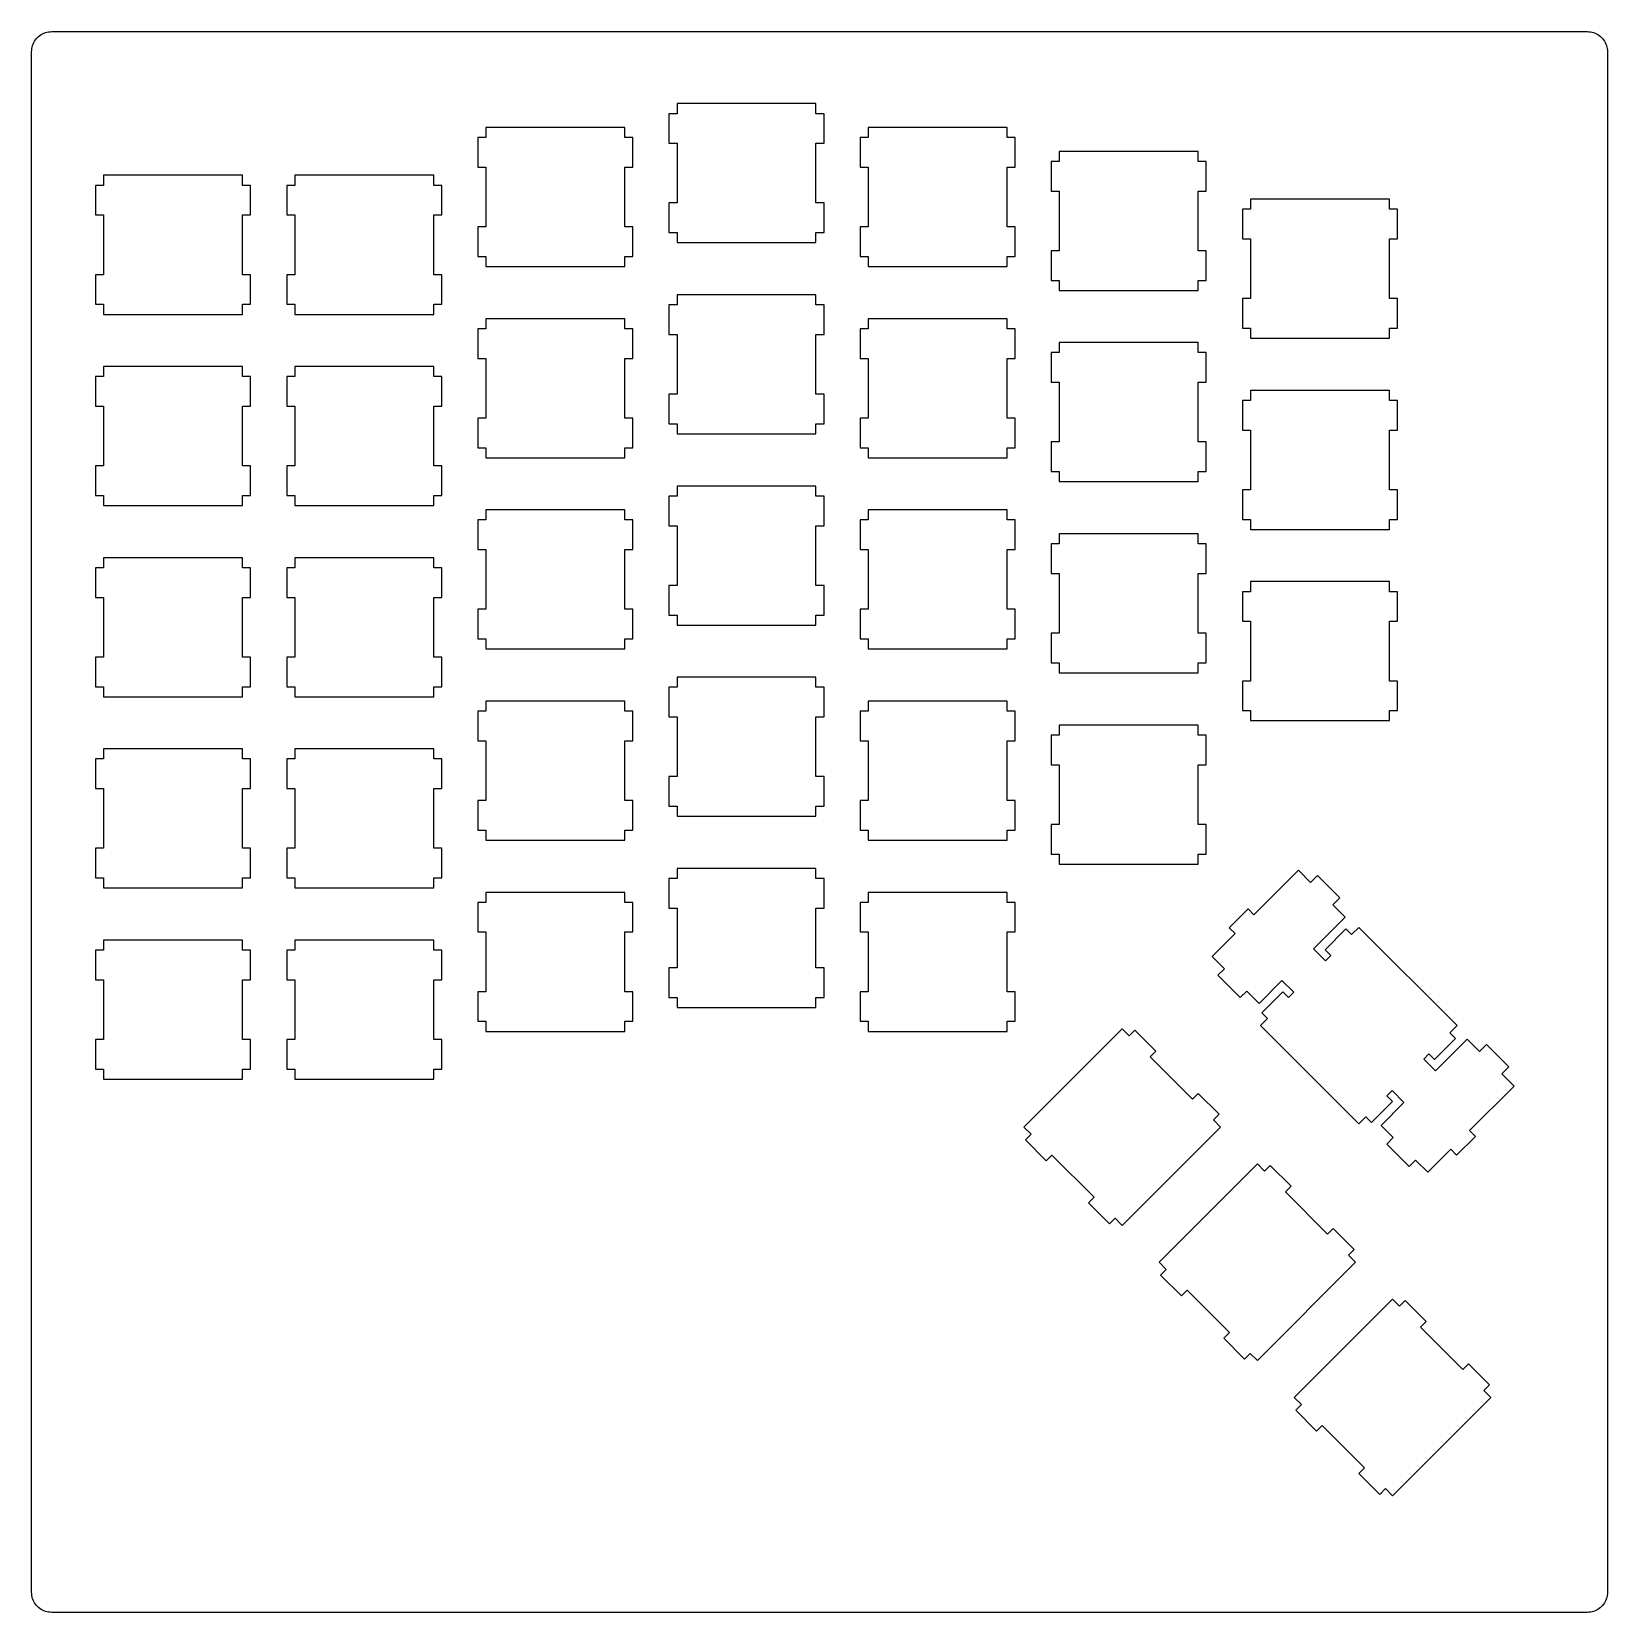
# Model space of a CAD drawing. Extents: x 0 to 157, y 0 to 158.
import ezdxf

# ---------------------------------------------------------------- set-up
doc = ezdxf.new("R2010")
doc.units = 0
doc.layers.get('0').update_dxf_attribs({"linetype": 'CONTINUOUS'})

msp = doc.modelspace()

# ---------------------------------------------------------------- linework, layer by layer
at = {"color": 0}
for p, q in [((1.32981, 157.444), (1.47588, 157.499)), ((1.47588, 157.499), (1.62884, 157.541)), ((1.62884, 157.541), (1.7818, 157.572)), ((1.7818, 157.572), (1.9389, 157.59)), ((1.9389, 157.59), (2.096, 157.596)), ((2.096, 157.596), (155.148, 157.596)), ((155.148, 157.596), (155.305, 157.59)), ((155.305, 157.59), (155.461, 157.572)), ((155.461, 157.572), (155.615, 157.541)), ((155.615, 157.541), (155.765, 157.499)), ((155.765, 157.499), (155.913, 157.444)), ((0.119889, 155.91), (0.150206, 156.063)), ((0.150206, 156.063), (0.192925, 156.216)), ((0.192925, 156.216), (0.248047, 156.362)), ((0.248047, 156.362), (0.312815, 156.504)), ((0.312815, 156.504), (0.389985, 156.641)), ((0.389985, 156.641), (0.4768, 156.773)), ((0.4768, 156.773), (0.574643, 156.895)), ((0.574643, 156.895), (0.680752, 157.011)), ((0.680752, 157.011), (0.796505, 157.117)), ((0.796505, 157.117), (0.919152, 157.215)), ((0.919152, 157.215), (1.05006, 157.302)), ((1.05006, 157.302), (1.18787, 157.379)), ((1.18787, 157.379), (1.32981, 157.444)), ((155.913, 157.444), (156.056, 157.379)), ((156.056, 157.379), (156.192, 157.302)), ((156.192, 157.302), (156.322, 157.215)), ((156.322, 157.215), (156.446, 157.117)), ((156.446, 157.117), (156.562, 157.011)), ((156.562, 157.011), (156.669, 156.895)), ((156.669, 156.895), (156.766, 156.773)), ((156.766, 156.773), (156.852, 156.641)), ((156.852, 156.641), (156.93, 156.504)), ((156.93, 156.504), (156.996, 156.362)), ((156.996, 156.362), (157.05, 156.216)), ((157.05, 156.216), (157.092, 156.063)), ((157.092, 156.063), (157.123, 155.91)), ((0.095085, 155.596), (0.101975, 155.753)), ((0.095085, 2.10013), (0.095085, 155.596)), ((0.101975, 155.753), (0.119889, 155.91)), ((157.123, 155.91), (157.142, 155.753)), ((157.142, 155.753), (157.147, 155.596)), ((157.147, 155.596), (157.147, 2.10013)), ((64.4204, 150.421), (64.4204, 149.421)), ((78.2697, 150.421), (64.4204, 150.421)), ((78.2697, 149.421), (78.2697, 150.421)), ((64.4204, 149.421), (63.6199, 149.421)), ((63.6199, 149.421), (63.6199, 146.472)), ((79.0706, 149.421), (78.2697, 149.421)), ((79.0706, 146.472), (79.0706, 149.421)), ((45.3704, 147.041), (44.5699, 147.041)), ((44.5699, 147.041), (44.5699, 144.09)), ((45.3704, 148.04), (45.3704, 147.041)), ((59.2197, 148.04), (45.3704, 148.04)), ((59.2197, 147.041), (59.2197, 148.04)), ((60.0206, 147.041), (59.2197, 147.041)), ((60.0206, 144.09), (60.0206, 147.041)), ((63.6199, 146.472), (64.4204, 146.472)), ((64.4204, 146.472), (64.4204, 140.521)), ((78.2697, 140.521), (78.2697, 146.472)), ((78.2697, 146.472), (79.0706, 146.472)), ((83.4704, 147.041), (82.6699, 147.041)), ((82.6699, 147.041), (82.6699, 144.09)), ((83.4704, 148.04), (83.4704, 147.041)), ((97.3197, 148.04), (83.4704, 148.04)), ((97.3197, 147.041), (97.3197, 148.04)), ((98.1191, 147.041), (97.3197, 147.041)), ((98.1191, 144.09), (98.1191, 147.041)), ((102.52, 145.659), (102.52, 144.66)), ((116.37, 145.659), (102.52, 145.659)), ((116.37, 144.66), (116.37, 145.659)), ((44.5699, 144.09), (45.3704, 144.09)), ((45.3704, 144.09), (45.3704, 138.14)), ((59.2197, 138.14), (59.2197, 144.09)), ((59.2197, 144.09), (60.0206, 144.09)), ((82.6699, 144.09), (83.4704, 144.09)), ((83.4704, 144.09), (83.4704, 138.14)), ((97.3197, 138.14), (97.3197, 144.09)), ((97.3197, 144.09), (98.1191, 144.09)), ((102.52, 144.66), (101.72, 144.66)), ((101.72, 144.66), (101.72, 141.709)), ((117.171, 144.66), (116.37, 144.66)), ((117.171, 141.709), (117.171, 144.66)), ((7.27054, 142.278), (6.46987, 142.278)), ((6.46987, 142.278), (6.46987, 139.328)), ((7.27054, 143.279), (7.27054, 142.278)), ((21.1198, 143.279), (7.27054, 143.279)), ((21.1198, 142.278), (21.1198, 143.279)), ((21.9204, 142.278), (21.1198, 142.278)), ((21.9204, 139.328), (21.9204, 142.278)), ((26.3205, 142.278), (25.5199, 142.278)), ((25.5199, 142.278), (25.5199, 139.328)), ((26.3205, 143.279), (26.3205, 142.278)), ((40.1697, 143.279), (26.3205, 143.279)), ((40.1697, 142.278), (40.1697, 143.279)), ((40.9706, 142.278), (40.1697, 142.278)), ((40.9706, 139.328), (40.9706, 142.278)), ((64.4204, 140.521), (63.6199, 140.521)), ((63.6199, 140.521), (63.6199, 137.571)), ((79.0706, 140.521), (78.2697, 140.521)), ((79.0706, 137.571), (79.0706, 140.521)), ((101.72, 141.709), (102.52, 141.709)), ((102.52, 141.709), (102.52, 135.759)), ((116.37, 135.759), (116.37, 141.709)), ((116.37, 141.709), (117.171, 141.709)), ((121.57, 140.896), (121.57, 139.896)), ((135.42, 140.896), (121.57, 140.896)), ((135.42, 139.896), (135.42, 140.896)), ((6.46987, 139.328), (7.27054, 139.328)), ((7.27054, 139.328), (7.27054, 133.378)), ((21.1198, 133.378), (21.1198, 139.328)), ((21.1198, 139.328), (21.9204, 139.328)), ((25.5199, 139.328), (26.3205, 139.328)), ((26.3205, 139.328), (26.3205, 133.378)), ((40.1697, 133.378), (40.1697, 139.328)), ((40.1697, 139.328), (40.9706, 139.328)), ((121.57, 139.896), (120.77, 139.896)), ((120.77, 139.896), (120.77, 136.947)), ((136.221, 139.896), (135.42, 139.896)), ((136.221, 136.947), (136.221, 139.896)), ((45.3704, 138.14), (44.5699, 138.14)), ((44.5699, 138.14), (44.5699, 135.19)), ((60.0206, 138.14), (59.2197, 138.14)), ((60.0206, 135.19), (60.0206, 138.14)), ((63.6199, 137.571), (64.4204, 137.571)), ((64.4204, 137.571), (64.4204, 136.572)), ((78.2697, 136.572), (78.2697, 137.571)), ((78.2697, 137.571), (79.0706, 137.571)), ((83.4704, 138.14), (82.6699, 138.14)), ((82.6699, 138.14), (82.6699, 135.19)), ((98.1191, 138.14), (97.3197, 138.14)), ((98.1191, 135.19), (98.1191, 138.14)), ((64.4204, 136.572), (78.2697, 136.572)), ((102.52, 135.759), (101.72, 135.759)), ((101.72, 135.759), (101.72, 132.81)), ((117.171, 135.759), (116.37, 135.759)), ((117.171, 132.81), (117.171, 135.759)), ((120.77, 136.947), (121.57, 136.947)), ((121.57, 136.947), (121.57, 130.996)), ((135.42, 130.996), (135.42, 136.947)), ((135.42, 136.947), (136.221, 136.947)), ((44.5699, 135.19), (45.3704, 135.19)), ((45.3704, 135.19), (45.3704, 134.191)), ((45.3704, 134.191), (59.2197, 134.191)), ((59.2197, 134.191), (59.2197, 135.19)), ((59.2197, 135.19), (60.0206, 135.19)), ((82.6699, 135.19), (83.4704, 135.19)), ((83.4704, 135.19), (83.4704, 134.191)), ((83.4704, 134.191), (97.3197, 134.191)), ((97.3197, 134.191), (97.3197, 135.19)), ((97.3197, 135.19), (98.1191, 135.19)), ((7.27054, 133.378), (6.46987, 133.378)), ((6.46987, 133.378), (6.46987, 130.429)), ((21.9204, 133.378), (21.1198, 133.378)), ((21.9204, 130.429), (21.9204, 133.378)), ((26.3205, 133.378), (25.5199, 133.378)), ((25.5199, 133.378), (25.5199, 130.429)), ((40.9706, 133.378), (40.1697, 133.378)), ((40.9706, 130.429), (40.9706, 133.378)), ((101.72, 132.81), (102.52, 132.81)), ((102.52, 132.81), (102.52, 131.809)), ((116.37, 131.809), (116.37, 132.81)), ((116.37, 132.81), (117.171, 132.81)), ((64.4204, 131.371), (64.4204, 130.371)), ((78.2697, 131.371), (64.4204, 131.371)), ((78.2697, 130.371), (78.2697, 131.371)), ((102.52, 131.809), (116.37, 131.809)), ((121.57, 130.996), (120.77, 130.996)), ((120.77, 130.996), (120.77, 128.046)), ((136.221, 130.996), (135.42, 130.996)), ((136.221, 128.046), (136.221, 130.996)), ((6.46987, 130.429), (7.27054, 130.429)), ((7.27054, 130.429), (7.27054, 129.428)), ((7.27054, 129.428), (21.1198, 129.428)), ((21.1198, 129.428), (21.1198, 130.429)), ((21.1198, 130.429), (21.9204, 130.429)), ((25.5199, 130.429), (26.3205, 130.429)), ((26.3205, 130.429), (26.3205, 129.428)), ((26.3205, 129.428), (40.1697, 129.428)), ((40.1697, 129.428), (40.1697, 130.429)), ((40.1697, 130.429), (40.9706, 130.429)), ((64.4204, 130.371), (63.6199, 130.371)), ((63.6199, 130.371), (63.6199, 127.422)), ((79.0706, 130.371), (78.2697, 130.371)), ((79.0706, 127.422), (79.0706, 130.371)), ((45.3704, 127.991), (44.5699, 127.991)), ((44.5699, 127.991), (44.5699, 125.04)), ((45.3704, 128.99), (45.3704, 127.991)), ((59.2197, 128.99), (45.3704, 128.99)), ((59.2197, 127.991), (59.2197, 128.99)), ((60.0206, 127.991), (59.2197, 127.991)), ((60.0206, 125.04), (60.0206, 127.991)), ((83.4704, 127.991), (82.6699, 127.991)), ((82.6699, 127.991), (82.6699, 125.04)), ((83.4704, 128.99), (83.4704, 127.991)), ((97.3197, 128.99), (83.4704, 128.99)), ((97.3197, 127.991), (97.3197, 128.99)), ((98.1191, 127.991), (97.3197, 127.991)), ((98.1191, 125.04), (98.1191, 127.991)), ((120.77, 128.046), (121.57, 128.046)), ((121.57, 128.046), (121.57, 127.047)), ((135.42, 127.047), (135.42, 128.046)), ((135.42, 128.046), (136.221, 128.046)), ((63.6199, 127.422), (64.4204, 127.422)), ((64.4204, 127.422), (64.4204, 121.471)), ((78.2697, 121.471), (78.2697, 127.422)), ((78.2697, 127.422), (79.0706, 127.422)), ((102.52, 126.609), (102.52, 125.61)), ((116.37, 126.609), (102.52, 126.609)), ((116.37, 125.61), (116.37, 126.609)), ((121.57, 127.047), (135.42, 127.047)), ((44.5699, 125.04), (45.3704, 125.04)), ((45.3704, 125.04), (45.3704, 119.09)), ((59.2197, 119.09), (59.2197, 125.04)), ((59.2197, 125.04), (60.0206, 125.04)), ((82.6699, 125.04), (83.4704, 125.04)), ((83.4704, 125.04), (83.4704, 119.09)), ((97.3197, 119.09), (97.3197, 125.04)), ((97.3197, 125.04), (98.1191, 125.04)), ((102.52, 125.61), (101.72, 125.61)), ((101.72, 125.61), (101.72, 122.659)), ((117.171, 125.61), (116.37, 125.61)), ((117.171, 122.659), (117.171, 125.61)), ((7.27054, 123.228), (6.46987, 123.228)), ((6.46987, 123.228), (6.46987, 120.278)), ((7.27054, 124.229), (7.27054, 123.228)), ((21.1198, 124.229), (7.27054, 124.229)), ((21.1198, 123.228), (21.1198, 124.229)), ((21.9204, 123.228), (21.1198, 123.228)), ((21.9204, 120.278), (21.9204, 123.228)), ((26.3205, 123.228), (25.5199, 123.228)), ((25.5199, 123.228), (25.5199, 120.278)), ((26.3205, 124.229), (26.3205, 123.228)), ((40.1697, 124.229), (26.3205, 124.229)), ((40.1697, 123.228), (40.1697, 124.229)), ((40.9706, 123.228), (40.1697, 123.228)), ((40.9706, 120.278), (40.9706, 123.228)), ((64.4204, 121.471), (63.6199, 121.471)), ((63.6199, 121.471), (63.6199, 118.521)), ((79.0706, 121.471), (78.2697, 121.471)), ((79.0706, 118.521), (79.0706, 121.471)), ((101.72, 122.659), (102.52, 122.659)), ((102.52, 122.659), (102.52, 116.709)), ((116.37, 116.709), (116.37, 122.659)), ((116.37, 122.659), (117.171, 122.659)), ((121.57, 121.846), (121.57, 120.846)), ((135.42, 121.846), (121.57, 121.846)), ((135.42, 120.846), (135.42, 121.846)), ((6.46987, 120.278), (7.27054, 120.278)), ((7.27054, 120.278), (7.27054, 114.328)), ((21.1198, 114.328), (21.1198, 120.278)), ((21.1198, 120.278), (21.9204, 120.278)), ((25.5199, 120.278), (26.3205, 120.278)), ((26.3205, 120.278), (26.3205, 114.328)), ((40.1697, 114.328), (40.1697, 120.278)), ((40.1697, 120.278), (40.9706, 120.278)), ((121.57, 120.846), (120.77, 120.846)), ((120.77, 120.846), (120.77, 117.897)), ((136.221, 120.846), (135.42, 120.846)), ((136.221, 117.897), (136.221, 120.846)), ((45.3704, 119.09), (44.5699, 119.09)), ((44.5699, 119.09), (44.5699, 116.14)), ((60.0206, 119.09), (59.2197, 119.09)), ((60.0206, 116.14), (60.0206, 119.09)), ((63.6199, 118.521), (64.4204, 118.521)), ((64.4204, 118.521), (64.4204, 117.522)), ((78.2697, 117.522), (78.2697, 118.521)), ((78.2697, 118.521), (79.0706, 118.521)), ((83.4704, 119.09), (82.6699, 119.09)), ((82.6699, 119.09), (82.6699, 116.14)), ((98.1191, 119.09), (97.3197, 119.09)), ((98.1191, 116.14), (98.1191, 119.09)), ((64.4204, 117.522), (78.2697, 117.522)), ((102.52, 116.709), (101.72, 116.709)), ((101.72, 116.709), (101.72, 113.76)), ((117.171, 116.709), (116.37, 116.709)), ((117.171, 113.76), (117.171, 116.709)), ((120.77, 117.897), (121.57, 117.897)), ((121.57, 117.897), (121.57, 111.946)), ((135.42, 111.946), (135.42, 117.897)), ((135.42, 117.897), (136.221, 117.897)), ((44.5699, 116.14), (45.3704, 116.14)), ((45.3704, 116.14), (45.3704, 115.141)), ((45.3704, 115.141), (59.2197, 115.141)), ((59.2197, 115.141), (59.2197, 116.14)), ((59.2197, 116.14), (60.0206, 116.14)), ((82.6699, 116.14), (83.4704, 116.14)), ((83.4704, 116.14), (83.4704, 115.141)), ((83.4704, 115.141), (97.3197, 115.141)), ((97.3197, 115.141), (97.3197, 116.14)), ((97.3197, 116.14), (98.1191, 116.14)), ((7.27054, 114.328), (6.46987, 114.328)), ((6.46987, 114.328), (6.46987, 111.379)), ((21.9204, 114.328), (21.1198, 114.328)), ((21.9204, 111.379), (21.9204, 114.328)), ((26.3205, 114.328), (25.5199, 114.328)), ((25.5199, 114.328), (25.5199, 111.379)), ((40.9706, 114.328), (40.1697, 114.328)), ((40.9706, 111.379), (40.9706, 114.328)), ((101.72, 113.76), (102.52, 113.76)), ((102.52, 113.76), (102.52, 112.759)), ((116.37, 112.759), (116.37, 113.76)), ((116.37, 113.76), (117.171, 113.76)), ((64.4204, 112.321), (64.4204, 111.321)), ((78.2697, 112.321), (64.4204, 112.321)), ((78.2697, 111.321), (78.2697, 112.321)), ((102.52, 112.759), (116.37, 112.759)), ((121.57, 111.946), (120.77, 111.946)), ((120.77, 111.946), (120.77, 108.996)), ((136.221, 111.946), (135.42, 111.946)), ((136.221, 108.996), (136.221, 111.946)), ((6.46987, 111.379), (7.27054, 111.379)), ((7.27054, 111.379), (7.27054, 110.378)), ((7.27054, 110.378), (21.1198, 110.378)), ((21.1198, 110.378), (21.1198, 111.379)), ((21.1198, 111.379), (21.9204, 111.379)), ((25.5199, 111.379), (26.3205, 111.379)), ((26.3205, 111.379), (26.3205, 110.378)), ((26.3205, 110.378), (40.1697, 110.378)), ((40.1697, 110.378), (40.1697, 111.379)), ((40.1697, 111.379), (40.9706, 111.379)), ((64.4204, 111.321), (63.6199, 111.321)), ((63.6199, 111.321), (63.6199, 108.372)), ((79.0706, 111.321), (78.2697, 111.321)), ((79.0706, 108.372), (79.0706, 111.321)), ((45.3704, 108.941), (44.5699, 108.941)), ((44.5699, 108.941), (44.5699, 105.99)), ((45.3704, 109.94), (45.3704, 108.941)), ((59.2197, 109.94), (45.3704, 109.94)), ((59.2197, 108.941), (59.2197, 109.94)), ((60.0206, 108.941), (59.2197, 108.941)), ((60.0206, 105.99), (60.0206, 108.941)), ((83.4704, 108.941), (82.6699, 108.941)), ((82.6699, 108.941), (82.6699, 105.99)), ((83.4704, 109.94), (83.4704, 108.941)), ((97.3197, 109.94), (83.4704, 109.94)), ((97.3197, 108.941), (97.3197, 109.94)), ((98.1191, 108.941), (97.3197, 108.941)), ((98.1191, 105.99), (98.1191, 108.941)), ((120.77, 108.996), (121.57, 108.996)), ((121.57, 108.996), (121.57, 107.997)), ((135.42, 107.997), (135.42, 108.996)), ((135.42, 108.996), (136.221, 108.996)), ((63.6199, 108.372), (64.4204, 108.372)), ((64.4204, 108.372), (64.4204, 102.421)), ((78.2697, 102.421), (78.2697, 108.372)), ((78.2697, 108.372), (79.0706, 108.372)), ((102.52, 107.559), (102.52, 106.56)), ((116.37, 107.559), (102.52, 107.559)), ((116.37, 106.56), (116.37, 107.559)), ((121.57, 107.997), (135.42, 107.997)), ((44.5699, 105.99), (45.3704, 105.99)), ((45.3704, 105.99), (45.3704, 100.04)), ((59.2197, 100.04), (59.2197, 105.99)), ((59.2197, 105.99), (60.0206, 105.99)), ((82.6699, 105.99), (83.4704, 105.99)), ((83.4704, 105.99), (83.4704, 100.04)), ((97.3197, 100.04), (97.3197, 105.99)), ((97.3197, 105.99), (98.1191, 105.99)), ((102.52, 106.56), (101.72, 106.56)), ((101.72, 106.56), (101.72, 103.609)), ((117.171, 106.56), (116.37, 106.56)), ((117.171, 103.609), (117.171, 106.56)), ((7.27054, 104.178), (6.46987, 104.178)), ((6.46987, 104.178), (6.46987, 101.228)), ((7.27054, 105.179), (7.27054, 104.178)), ((21.1198, 105.179), (7.27054, 105.179)), ((21.1198, 104.178), (21.1198, 105.179)), ((21.9204, 104.178), (21.1198, 104.178)), ((21.9204, 101.228), (21.9204, 104.178)), ((26.3205, 104.178), (25.5199, 104.178)), ((25.5199, 104.178), (25.5199, 101.228)), ((26.3205, 105.179), (26.3205, 104.178)), ((40.1697, 105.179), (26.3205, 105.179)), ((40.1697, 104.178), (40.1697, 105.179)), ((40.9706, 104.178), (40.1697, 104.178)), ((40.9706, 101.228), (40.9706, 104.178)), ((64.4204, 102.421), (63.6199, 102.421)), ((63.6199, 102.421), (63.6199, 99.471)), ((79.0706, 102.421), (78.2697, 102.421)), ((79.0706, 99.471), (79.0706, 102.421)), ((101.72, 103.609), (102.52, 103.609)), ((102.52, 103.609), (102.52, 97.6588)), ((116.37, 97.6588), (116.37, 103.609)), ((116.37, 103.609), (117.171, 103.609)), ((121.57, 102.796), (121.57, 101.796)), ((135.42, 102.796), (121.57, 102.796)), ((135.42, 101.796), (135.42, 102.796)), ((6.46987, 101.228), (7.27054, 101.228)), ((7.27054, 101.228), (7.27054, 95.2775)), ((21.1198, 95.2775), (21.1198, 101.228)), ((21.1198, 101.228), (21.9204, 101.228)), ((25.5199, 101.228), (26.3205, 101.228)), ((26.3205, 101.228), (26.3205, 95.2775)), ((40.1697, 95.2775), (40.1697, 101.228)), ((40.1697, 101.228), (40.9706, 101.228)), ((121.57, 101.796), (120.77, 101.796)), ((120.77, 101.796), (120.77, 98.8466)), ((136.221, 101.796), (135.42, 101.796)), ((136.221, 98.8466), (136.221, 101.796)), ((45.3704, 100.04), (44.5699, 100.04)), ((44.5699, 100.04), (44.5699, 97.0897)), ((60.0206, 100.04), (59.2197, 100.04)), ((60.0206, 97.0897), (60.0206, 100.04)), ((63.6199, 99.471), (64.4204, 99.471)), ((64.4204, 99.471), (64.4204, 98.4719)), ((78.2697, 98.4719), (78.2697, 99.471)), ((78.2697, 99.471), (79.0706, 99.471)), ((83.4704, 100.04), (82.6699, 100.04)), ((82.6699, 100.04), (82.6699, 97.0897)), ((98.1191, 100.04), (97.3197, 100.04)), ((98.1191, 97.0897), (98.1191, 100.04)), ((64.4204, 98.4719), (78.2697, 98.4719)), ((102.52, 97.6588), (101.72, 97.6588)), ((101.72, 97.6588), (101.72, 94.7099)), ((117.171, 97.6588), (116.37, 97.6588)), ((117.171, 94.7099), (117.171, 97.6588)), ((120.77, 98.8466), (121.57, 98.8466)), ((121.57, 98.8466), (121.57, 92.8963)), ((135.42, 92.8963), (135.42, 98.8466)), ((135.42, 98.8466), (136.221, 98.8466)), ((44.5699, 97.0897), (45.3704, 97.0897)), ((45.3704, 97.0897), (45.3704, 96.0907)), ((45.3704, 96.0907), (59.2197, 96.0907)), ((59.2197, 96.0907), (59.2197, 97.0897)), ((59.2197, 97.0897), (60.0206, 97.0897)), ((82.6699, 97.0897), (83.4704, 97.0897)), ((83.4704, 97.0897), (83.4704, 96.0907)), ((83.4704, 96.0907), (97.3197, 96.0907)), ((97.3197, 96.0907), (97.3197, 97.0897)), ((97.3197, 97.0897), (98.1191, 97.0897)), ((7.27054, 95.2775), (6.46987, 95.2775)), ((6.46987, 95.2775), (6.46987, 92.3286)), ((21.9204, 95.2775), (21.1198, 95.2775)), ((21.9204, 92.3286), (21.9204, 95.2775)), ((26.3205, 95.2775), (25.5199, 95.2775)), ((25.5199, 95.2775), (25.5199, 92.3286)), ((40.9706, 95.2775), (40.1697, 95.2775)), ((40.9706, 92.3286), (40.9706, 95.2775)), ((101.72, 94.7099), (102.52, 94.7099)), ((102.52, 94.7099), (102.52, 93.7094)), ((116.37, 93.7094), (116.37, 94.7099)), ((116.37, 94.7099), (117.171, 94.7099)), ((64.4204, 93.2713), (64.4204, 92.2708)), ((78.2697, 93.2713), (64.4204, 93.2713)), ((78.2697, 92.2708), (78.2697, 93.2713)), ((102.52, 93.7094), (116.37, 93.7094)), ((6.46987, 92.3286), (7.27054, 92.3286)), ((7.27054, 92.3286), (7.27054, 91.3282)), ((21.1198, 91.3282), (21.1198, 92.3286)), ((21.1198, 92.3286), (21.9204, 92.3286)), ((25.5199, 92.3286), (26.3205, 92.3286)), ((26.3205, 92.3286), (26.3205, 91.3282)), ((40.1697, 91.3282), (40.1697, 92.3286)), ((40.1697, 92.3286), (40.9706, 92.3286)), ((64.4204, 92.2708), (63.6199, 92.2708)), ((63.6199, 92.2708), (63.6199, 89.3216)), ((79.0706, 92.2708), (78.2697, 92.2708)), ((79.0706, 89.3216), (79.0706, 92.2708)), ((121.57, 92.8963), (120.77, 92.8963)), ((120.77, 92.8963), (120.77, 89.946)), ((136.221, 92.8963), (135.42, 92.8963)), ((136.221, 89.946), (136.221, 92.8963)), ((7.27054, 91.3282), (21.1198, 91.3282)), ((26.3205, 91.3282), (40.1697, 91.3282)), ((45.3704, 89.891), (44.5699, 89.891)), ((44.5699, 89.891), (44.5699, 86.9403)), ((45.3704, 90.89), (45.3704, 89.891)), ((59.2197, 90.89), (45.3704, 90.89)), ((59.2197, 89.891), (59.2197, 90.89)), ((60.0206, 89.891), (59.2197, 89.891)), ((60.0206, 86.9403), (60.0206, 89.891)), ((83.4704, 89.891), (82.6699, 89.891)), ((82.6699, 89.891), (82.6699, 86.9403)), ((83.4704, 90.89), (83.4704, 89.891)), ((97.3197, 90.89), (83.4704, 90.89)), ((97.3197, 89.891), (97.3197, 90.89)), ((98.1191, 89.891), (97.3197, 89.891)), ((98.1191, 86.9403), (98.1191, 89.891)), ((120.77, 89.946), (121.57, 89.946)), ((121.57, 89.946), (121.57, 88.9469)), ((135.42, 88.9469), (135.42, 89.946)), ((135.42, 89.946), (136.221, 89.946)), ((63.6199, 89.3216), (64.4204, 89.3216)), ((64.4204, 89.3216), (64.4204, 83.3713)), ((78.2697, 83.3713), (78.2697, 89.3216)), ((78.2697, 89.3216), (79.0706, 89.3216)), ((102.52, 88.5088), (102.52, 87.5097)), ((116.37, 88.5088), (102.52, 88.5088)), ((116.37, 87.5097), (116.37, 88.5088)), ((121.57, 88.9469), (135.42, 88.9469)), ((44.5699, 86.9403), (45.3704, 86.9403)), ((45.3704, 86.9403), (45.3704, 80.99)), ((59.2197, 80.99), (59.2197, 86.9403)), ((59.2197, 86.9403), (60.0206, 86.9403)), ((82.6699, 86.9403), (83.4704, 86.9403)), ((83.4704, 86.9403), (83.4704, 80.99)), ((97.3197, 80.99), (97.3197, 86.9403)), ((97.3197, 86.9403), (98.1191, 86.9403)), ((102.52, 87.5097), (101.72, 87.5097)), ((101.72, 87.5097), (101.72, 84.5591)), ((117.171, 87.5097), (116.37, 87.5097)), ((117.171, 84.5591), (117.171, 87.5097)), ((7.27054, 85.1285), (6.46987, 85.1285)), ((6.46987, 85.1285), (6.46987, 82.1778)), ((7.27054, 86.1289), (7.27054, 85.1285)), ((21.1198, 86.1289), (7.27054, 86.1289)), ((21.1198, 85.1285), (21.1198, 86.1289)), ((21.9204, 85.1285), (21.1198, 85.1285)), ((21.9204, 82.1778), (21.9204, 85.1285)), ((26.3205, 85.1285), (25.5199, 85.1285)), ((25.5199, 85.1285), (25.5199, 82.1778)), ((26.3205, 86.1289), (26.3205, 85.1285)), ((40.1697, 86.1289), (26.3205, 86.1289)), ((40.1697, 85.1285), (40.1697, 86.1289)), ((40.9706, 85.1285), (40.1697, 85.1285)), ((40.9706, 82.1778), (40.9706, 85.1285)), ((101.72, 84.5591), (102.52, 84.5591)), ((102.52, 84.5591), (102.52, 78.6088)), ((116.37, 78.6088), (116.37, 84.5591)), ((116.37, 84.5591), (117.171, 84.5591)), ((6.46987, 82.1778), (7.27054, 82.1778)), ((7.27054, 82.1778), (7.27054, 76.2275)), ((21.1198, 76.2275), (21.1198, 82.1778)), ((21.1198, 82.1778), (21.9204, 82.1778)), ((25.5199, 82.1778), (26.3205, 82.1778)), ((26.3205, 82.1778), (26.3205, 76.2275)), ((40.1697, 76.2275), (40.1697, 82.1778)), ((40.1697, 82.1778), (40.9706, 82.1778)), ((64.4204, 83.3713), (63.6199, 83.3713)), ((63.6199, 83.3713), (63.6199, 80.421)), ((79.0706, 83.3713), (78.2697, 83.3713)), ((79.0706, 80.421), (79.0706, 83.3713)), ((45.3704, 80.99), (44.5699, 80.99)), ((44.5699, 80.99), (44.5699, 78.0397)), ((60.0206, 80.99), (59.2197, 80.99)), ((60.0206, 78.0397), (60.0206, 80.99)), ((63.6199, 80.421), (64.4204, 80.421)), ((64.4204, 80.421), (64.4204, 79.4219)), ((78.2697, 79.4219), (78.2697, 80.421)), ((78.2697, 80.421), (79.0706, 80.421)), ((83.4704, 80.99), (82.6699, 80.99)), ((82.6699, 80.99), (82.6699, 78.0397)), ((98.1191, 80.99), (97.3197, 80.99)), ((98.1191, 78.0397), (98.1191, 80.99)), ((64.4204, 79.4219), (78.2697, 79.4219)), ((44.5699, 78.0397), (45.3704, 78.0397)), ((45.3704, 78.0397), (45.3704, 77.0407)), ((59.2197, 77.0407), (59.2197, 78.0397)), ((59.2197, 78.0397), (60.0206, 78.0397)), ((82.6699, 78.0397), (83.4704, 78.0397)), ((83.4704, 78.0397), (83.4704, 77.0407)), ((97.3197, 77.0407), (97.3197, 78.0397)), ((97.3197, 78.0397), (98.1191, 78.0397)), ((102.52, 78.6088), (101.72, 78.6088)), ((101.72, 78.6088), (101.72, 75.6599)), ((117.171, 78.6088), (116.37, 78.6088)), ((117.171, 75.6599), (117.171, 78.6088)), ((7.27054, 76.2275), (6.46987, 76.2275)), ((6.46987, 76.2275), (6.46987, 73.2786)), ((21.9204, 76.2275), (21.1198, 76.2275)), ((21.9204, 73.2786), (21.9204, 76.2275)), ((26.3205, 76.2275), (25.5199, 76.2275)), ((25.5199, 76.2275), (25.5199, 73.2786)), ((40.9706, 76.2275), (40.1697, 76.2275)), ((40.9706, 73.2786), (40.9706, 76.2275)), ((45.3704, 77.0407), (59.2197, 77.0407)), ((83.4704, 77.0407), (97.3197, 77.0407)), ((101.72, 75.6599), (102.52, 75.6599)), ((102.52, 75.6599), (102.52, 74.6594)), ((116.37, 74.6594), (116.37, 75.6599)), ((116.37, 75.6599), (117.171, 75.6599)), ((64.4204, 74.2213), (64.4204, 73.2208)), ((78.2697, 74.2213), (64.4204, 74.2213)), ((78.2697, 73.2208), (78.2697, 74.2213)), ((102.52, 74.6594), (116.37, 74.6594)), ((126.351, 74.0406), (121.918, 69.6062)), ((127.572, 72.8197), (126.351, 74.0406)), ((6.46987, 73.2786), (7.27054, 73.2786)), ((7.27054, 73.2786), (7.27054, 72.2782)), ((21.1198, 72.2782), (21.1198, 73.2786)), ((21.1198, 73.2786), (21.9204, 73.2786)), ((25.5199, 73.2786), (26.3205, 73.2786)), ((26.3205, 73.2786), (26.3205, 72.2782)), ((40.1697, 72.2782), (40.1697, 73.2786)), ((40.1697, 73.2786), (40.9706, 73.2786)), ((64.4204, 73.2208), (63.6199, 73.2208)), ((63.6199, 73.2208), (63.6199, 70.2716)), ((79.0706, 73.2208), (78.2697, 73.2208)), ((79.0706, 70.2716), (79.0706, 73.2208)), ((128.265, 73.5129), (127.572, 72.8197)), ((130.492, 71.2844), (128.265, 73.5129)), ((7.27054, 72.2782), (21.1198, 72.2782)), ((26.3205, 72.2782), (40.1697, 72.2782)), ((45.3704, 71.84), (45.3704, 70.841)), ((59.2197, 71.84), (45.3704, 71.84)), ((59.2197, 70.841), (59.2197, 71.84)), ((83.4704, 71.84), (83.4704, 70.841)), ((97.3197, 71.84), (83.4704, 71.84)), ((97.3197, 70.841), (97.3197, 71.84)), ((129.799, 70.5926), (130.492, 71.2844)), ((45.3704, 70.841), (44.5699, 70.841)), ((44.5699, 70.841), (44.5699, 67.8903)), ((60.0206, 70.841), (59.2197, 70.841)), ((60.0206, 67.8903), (60.0206, 70.841)), ((63.6199, 70.2716), (64.4204, 70.2716)), ((64.4204, 70.2716), (64.4204, 64.3213)), ((78.2697, 64.3213), (78.2697, 70.2716)), ((78.2697, 70.2716), (79.0706, 70.2716)), ((83.4704, 70.841), (82.6699, 70.841)), ((82.6699, 70.841), (82.6699, 67.8903)), ((98.1191, 70.841), (97.3197, 70.841)), ((98.1191, 67.8903), (98.1191, 70.841)), ((121.335, 70.189), (119.461, 68.3161)), ((121.918, 69.6062), (121.335, 70.189)), ((127.857, 66.2122), (131.018, 69.373)), ((131.018, 69.373), (129.799, 70.5926)), ((44.5699, 67.8903), (45.3704, 67.8903)), ((45.3704, 67.8903), (45.3704, 61.94)), ((59.2197, 61.94), (59.2197, 67.8903)), ((59.2197, 67.8903), (60.0206, 67.8903)), ((82.6699, 67.8903), (83.4704, 67.8903)), ((83.4704, 67.8903), (83.4704, 61.94)), ((97.3197, 61.94), (97.3197, 67.8903)), ((97.3197, 67.8903), (98.1191, 67.8903)), ((120.045, 67.7319), (117.76, 65.4484)), ((119.461, 68.3161), (120.045, 67.7319)), ((131.093, 68.2103), (129.007, 66.124)), ((131.659, 67.6437), (131.093, 68.2103)), ((132.366, 68.3507), (131.659, 67.6437)), ((142.159, 58.5583), (132.366, 68.3507)), ((7.27054, 67.0789), (7.27054, 66.0785)), ((21.1198, 67.0789), (7.27054, 67.0789)), ((21.1198, 66.0785), (21.1198, 67.0789)), ((26.3205, 67.0789), (26.3205, 66.0785)), ((40.1697, 67.0789), (26.3205, 67.0789)), ((40.1697, 66.0785), (40.1697, 67.0789)), ((129.042, 65.0268), (127.857, 66.2122)), ((7.27054, 66.0785), (6.46987, 66.0785)), ((6.46987, 66.0785), (6.46987, 63.1278)), ((21.9204, 66.0785), (21.1198, 66.0785)), ((21.9204, 63.1278), (21.9204, 66.0785)), ((26.3205, 66.0785), (25.5199, 66.0785)), ((25.5199, 66.0785), (25.5199, 63.1278)), ((40.9706, 66.0785), (40.1697, 66.0785)), ((40.9706, 63.1278), (40.9706, 66.0785)), ((117.76, 65.4484), (118.98, 64.2288)), ((129.007, 66.124), (129.573, 65.5588)), ((129.573, 65.5588), (129.042, 65.0268)), ((6.46987, 63.1278), (7.27054, 63.1278)), ((7.27054, 63.1278), (7.27054, 57.1775)), ((21.1198, 57.1775), (21.1198, 63.1278)), ((21.1198, 63.1278), (21.9204, 63.1278)), ((25.5199, 63.1278), (26.3205, 63.1278)), ((26.3205, 63.1278), (26.3205, 57.1775)), ((40.1697, 57.1775), (40.1697, 63.1278)), ((40.1697, 63.1278), (40.9706, 63.1278)), ((64.4204, 64.3213), (63.6199, 64.3213)), ((63.6199, 64.3213), (63.6199, 61.371)), ((79.0706, 64.3213), (78.2697, 64.3213)), ((79.0706, 61.371), (79.0706, 64.3213)), ((118.98, 64.2288), (118.329, 63.5787)), ((118.329, 63.5787), (120.556, 61.3516)), ((122.426, 60.7811), (124.711, 63.0647)), ((124.711, 63.0647), (125.895, 61.8808)), ((45.3704, 61.94), (44.5699, 61.94)), ((44.5699, 61.94), (44.5699, 58.9897)), ((60.0206, 61.94), (59.2197, 61.94)), ((60.0206, 58.9897), (60.0206, 61.94)), ((83.4704, 61.94), (82.6699, 61.94)), ((82.6699, 61.94), (82.6699, 58.9897)), ((98.1191, 61.94), (97.3197, 61.94)), ((98.1191, 58.9897), (98.1191, 61.94)), ((120.556, 61.3516), (121.208, 62.0007)), ((121.208, 62.0007), (122.426, 60.7811)), ((124.799, 61.9167), (122.713, 59.8304)), ((125.366, 61.3516), (124.799, 61.9167)), ((125.895, 61.8808), (125.366, 61.3516)), ((63.6199, 61.371), (64.4204, 61.371)), ((64.4204, 61.371), (64.4204, 60.3719)), ((64.4204, 60.3719), (78.2697, 60.3719)), ((78.2697, 60.3719), (78.2697, 61.371)), ((78.2697, 61.371), (79.0706, 61.371)), ((44.5699, 58.9897), (45.3704, 58.9897)), ((45.3704, 58.9897), (45.3704, 57.9907)), ((59.2197, 57.9907), (59.2197, 58.9897)), ((59.2197, 58.9897), (60.0206, 58.9897)), ((82.6699, 58.9897), (83.4704, 58.9897)), ((83.4704, 58.9897), (83.4704, 57.9907)), ((97.3197, 57.9907), (97.3197, 58.9897)), ((97.3197, 58.9897), (98.1191, 58.9897)), ((123.279, 59.2653), (122.571, 58.5583)), ((122.571, 58.5583), (132.366, 48.7645)), ((122.713, 59.8304), (123.279, 59.2653)), ((141.452, 57.8499), (142.159, 58.5583)), ((7.27054, 57.1775), (6.46987, 57.1775)), ((6.46987, 57.1775), (6.46987, 54.2286)), ((21.9204, 57.1775), (21.1198, 57.1775)), ((21.9204, 54.2286), (21.9204, 57.1775)), ((26.3205, 57.1775), (25.5199, 57.1775)), ((25.5199, 57.1775), (25.5199, 54.2286)), ((40.9706, 57.1775), (40.1697, 57.1775)), ((40.9706, 54.2286), (40.9706, 57.1775)), ((45.3704, 57.9907), (59.2197, 57.9907)), ((83.4704, 57.9907), (97.3197, 57.9907)), ((108.792, 58.2482), (98.9983, 48.4547)), ((109.499, 57.5412), (108.792, 58.2482)), ((110.065, 58.1078), (109.499, 57.5412)), ((112.15, 56.0215), (110.065, 58.1078)), ((139.931, 55.1988), (142.018, 57.2851)), ((143.181, 57.2107), (140.02, 54.0508)), ((142.018, 57.2851), (141.452, 57.8499)), ((144.4, 55.9911), (143.181, 57.2107)), ((111.585, 55.4549), (112.15, 56.0215)), ((115.792, 51.248), (111.585, 55.4549)), ((138.836, 55.2344), (139.365, 55.7636)), ((140.02, 54.0508), (138.836, 55.2344)), ((139.365, 55.7636), (139.931, 55.1988)), ((145.094, 56.6843), (144.4, 55.9911)), ((147.321, 54.4558), (145.094, 56.6843)), ((6.46987, 54.2286), (7.27054, 54.2286)), ((7.27054, 54.2286), (7.27054, 53.2282)), ((21.1198, 53.2282), (21.1198, 54.2286)), ((21.1198, 54.2286), (21.9204, 54.2286)), ((25.5199, 54.2286), (26.3205, 54.2286)), ((26.3205, 54.2286), (26.3205, 53.2282)), ((40.1697, 53.2282), (40.1697, 54.2286)), ((40.1697, 54.2286), (40.9706, 54.2286)), ((146.627, 53.7626), (147.321, 54.4558)), ((147.847, 52.5445), (146.627, 53.7626)), ((7.27054, 53.2282), (21.1198, 53.2282)), ((26.3205, 53.2282), (40.1697, 53.2282)), ((135.158, 51.5567), (135.689, 52.0869)), ((135.689, 52.0869), (136.874, 50.9034)), ((143.414, 48.1101), (147.847, 52.5445)), ((116.359, 51.8142), (115.792, 51.248)), ((118.445, 49.7279), (116.359, 51.8142)), ((133.638, 48.9066), (135.724, 50.9916)), ((136.874, 50.9034), (134.589, 48.6184)), ((135.724, 50.9916), (135.158, 51.5567)), ((117.879, 49.1613), (118.445, 49.7279)), ((118.586, 48.4547), (117.879, 49.1613)), ((132.366, 48.7645), (133.073, 49.4714)), ((133.073, 49.4714), (133.638, 48.9066)), ((98.9983, 48.4547), (99.7052, 47.7478)), ((99.7052, 47.7478), (99.1401, 47.1826)), ((108.792, 38.6609), (118.586, 48.4547)), ((134.589, 48.6184), (135.809, 47.3989)), ((135.809, 47.3989), (135.158, 46.7487)), ((142.124, 45.653), (143.998, 47.5273)), ((143.998, 47.5273), (143.414, 48.1101)), ((99.1401, 47.1826), (101.226, 45.0963)), ((135.158, 46.7487), (137.385, 44.5216)), ((139.256, 43.9526), (141.541, 46.2361)), ((141.541, 46.2361), (142.124, 45.653)), ((101.226, 45.0963), (101.792, 45.6629)), ((101.792, 45.6629), (106, 41.4542)), ((122.262, 44.7781), (112.47, 34.9843)), ((122.969, 44.0711), (122.262, 44.7781)), ((123.536, 44.6359), (122.969, 44.0711)), ((125.622, 42.5496), (123.536, 44.6359)), ((137.385, 44.5216), (138.037, 45.1721)), ((138.037, 45.1721), (139.256, 43.9526)), ((125.055, 41.9848), (125.622, 42.5496)), ((106, 41.4542), (105.434, 40.8891)), ((129.263, 37.7776), (125.055, 41.9848)), ((105.434, 40.8891), (107.52, 38.8027)), ((107.52, 38.8027), (108.085, 39.3679)), ((108.085, 39.3679), (108.792, 38.6609)), ((129.829, 38.3427), (129.263, 37.7776)), ((131.914, 36.2574), (129.829, 38.3427)), ((131.349, 35.6912), (131.914, 36.2574)), ((112.47, 34.9843), (113.177, 34.2787)), ((122.262, 25.1906), (132.056, 34.9843)), ((132.056, 34.9843), (131.349, 35.6912)), ((113.177, 34.2787), (112.611, 33.7137)), ((112.611, 33.7137), (114.697, 31.626)), ((114.697, 31.626), (115.262, 32.191)), ((115.262, 32.191), (119.469, 27.9838)), ((135.733, 31.3077), (125.939, 21.5139)), ((136.441, 30.6007), (135.733, 31.3077)), ((137.006, 31.1657), (136.441, 30.6007)), ((139.091, 29.0807), (137.006, 31.1657)), ((138.526, 28.5144), (139.091, 29.0807)), ((142.733, 24.3072), (138.526, 28.5144)), ((119.469, 27.9838), (118.904, 27.4188)), ((118.904, 27.4188), (120.989, 25.3325)), ((120.989, 25.3325), (121.555, 25.8989)), ((121.555, 25.8989), (122.262, 25.1906)), ((143.299, 24.8736), (142.733, 24.3072)), ((145.384, 22.7873), (143.299, 24.8736)), ((144.82, 22.2209), (145.384, 22.7873)), ((145.526, 21.5139), (144.82, 22.2209)), ((125.939, 21.5139), (126.646, 20.807)), ((126.646, 20.807), (126.081, 20.2406)), ((135.733, 11.7216), (145.526, 21.5139)), ((126.081, 20.2406), (128.166, 18.1556)), ((128.166, 18.1556), (128.732, 18.7206)), ((128.732, 18.7206), (132.939, 14.5135)), ((132.939, 14.5135), (132.374, 13.9485)), ((132.374, 13.9485), (134.461, 11.8622)), ((134.461, 11.8622), (135.026, 12.4285)), ((135.026, 12.4285), (135.733, 11.7216)), ((0.101975, 1.94303), (0.095085, 2.10013)), ((0.119889, 1.78732), (0.101975, 1.94303)), ((0.150206, 1.63298), (0.119889, 1.78732)), ((0.192925, 1.48277), (0.150206, 1.63298)), ((157.092, 1.63298), (157.05, 1.48277)), ((157.123, 1.78732), (157.092, 1.63298)), ((157.142, 1.94303), (157.123, 1.78732)), ((157.147, 2.10013), (157.142, 1.94303)), ((0.248047, 1.33394), (0.192925, 1.48277)), ((0.312815, 1.192), (0.248047, 1.33394)), ((0.389985, 1.05558), (0.312815, 1.192)), ((0.4768, 0.924662), (0.389985, 1.05558)), ((0.574643, 0.80064), (0.4768, 0.924662)), ((0.680752, 0.684886), (0.574643, 0.80064)), ((0.796505, 0.578778), (0.680752, 0.684886)), ((0.919152, 0.482314), (0.796505, 0.578778)), ((1.05006, 0.39412), (0.919152, 0.482314)), ((1.18787, 0.318327), (1.05006, 0.39412)), ((1.32981, 0.252181), (1.18787, 0.318327)), ((1.47588, 0.19706), (1.32981, 0.252181)), ((1.62884, 0.155718), (1.47588, 0.19706)), ((1.7818, 0.124024), (1.62884, 0.155718)), ((1.9389, 0.106109), (1.7818, 0.124024)), ((2.096, 0.100597), (1.9389, 0.106109)), ((155.148, 0.100597), (2.096, 0.100597)), ((155.305, 0.106109), (155.148, 0.100597)), ((155.461, 0.124024), (155.305, 0.106109)), ((155.615, 0.155718), (155.461, 0.124024)), ((155.765, 0.19706), (155.615, 0.155718)), ((155.913, 0.252181), (155.765, 0.19706)), ((156.056, 0.318327), (155.913, 0.252181)), ((156.192, 0.39412), (156.056, 0.318327)), ((156.322, 0.482314), (156.192, 0.39412)), ((156.446, 0.578778), (156.322, 0.482314)), ((156.562, 0.684886), (156.446, 0.578778)), ((156.669, 0.80064), (156.562, 0.684886)), ((156.766, 0.924662), (156.669, 0.80064)), ((156.852, 1.05558), (156.766, 0.924662)), ((156.93, 1.192), (156.852, 1.05558)), ((156.996, 1.33394), (156.93, 1.192)), ((157.05, 1.48277), (156.996, 1.33394))]:
    msp.add_line(p, q, dxfattribs=at)

doc.saveas('drawing.dxf')
